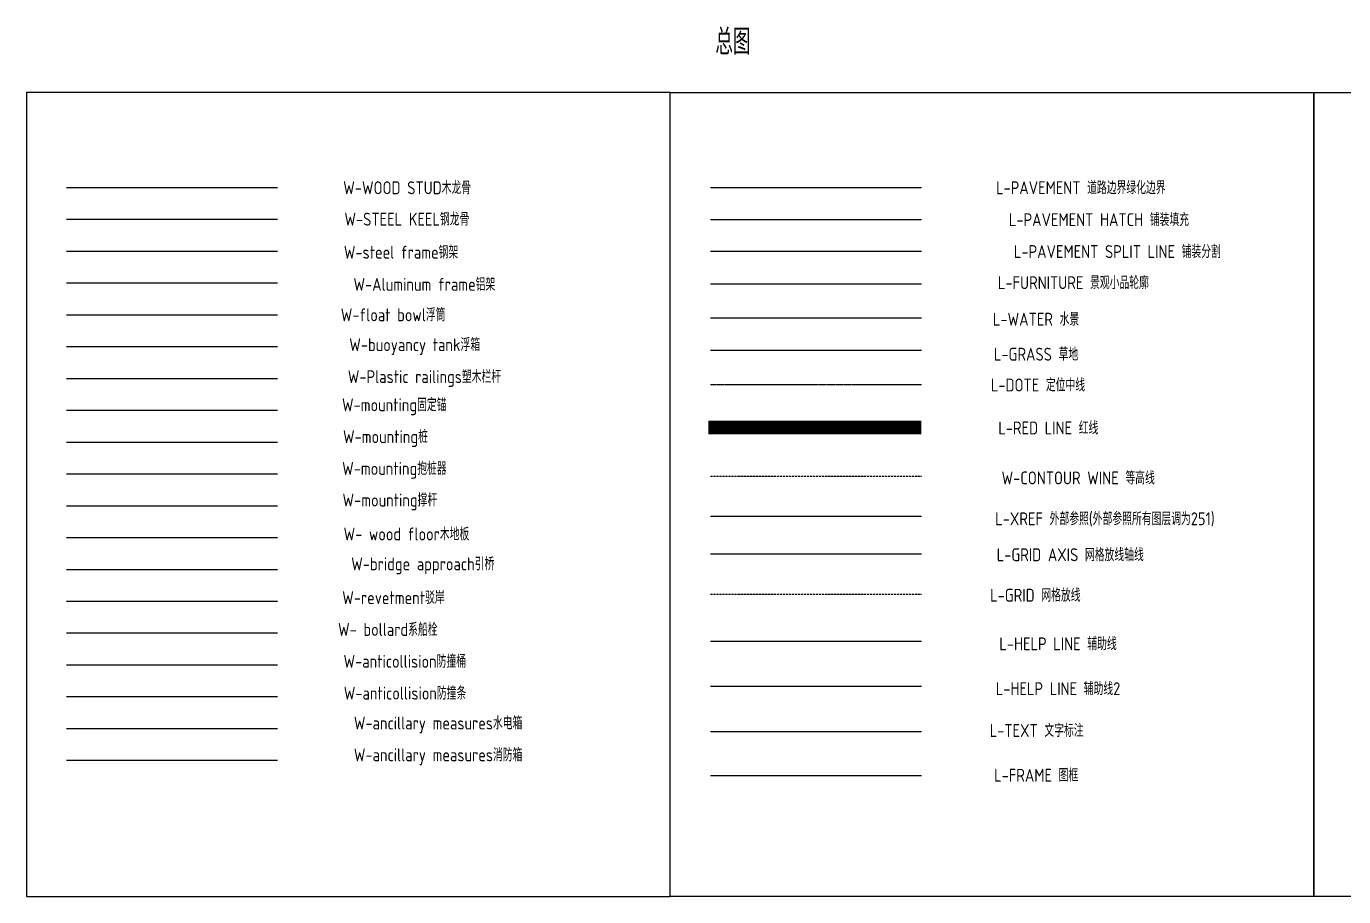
# Model space of a CAD drawing. Extents: x -2575501 to 16617496, y -2334620 to 1078419.
# Drawn here: x 5759542 to 5912656, y 857915 to 959112 of the extents above; entities that cross this region are included whole.
import ezdxf
from ezdxf.enums import TextEntityAlignment as Align

# ---------------------------------------------------------------- set-up
doc = ezdxf.new("R2010")
doc.units = 0
doc.header["$LTSCALE"] = 10
doc.header["$MEASUREMENT"] = 0
for name, pattern in [('-6_350_HOLE$0$DASH', [0.35, 0.25, -0.1]), ('ACAD_ISO10W100', [18, 12, -3, 0, -3]), ('ACAD_ISO12W100', [22, 12, -3, 0.5, -3, 0.5, -3]), ('DASH', [0.35, 0.25, -0.1]), ('DOTE', [2.42, 2, -0.2, 0.02, -0.2])]:
    doc.linetypes.add(name, pattern=pattern)
for name, color, linetype in [('L-CONTOUR_LINE等高线', 252, 'DASH'), ('L-DIMLINEAR标注', 3, 'Continuous'), ('L-DOTE定位中线', 1, 'DOTE'), ('L-FRAME图框', 3, 'Continuous'), ('L-FURNITURE景观小品轮廓', 6, 'Continuous'), ('L-GRASS草地', 252, 'Continuous'), ('L-GRID_AXIS网格放线轴线', 1, 'Continuous'), ('L-GRID网格放线', 252, '-6_350_HOLE$0$DASH'), ('L-HELP_LINE辅助线1', 4, 'Continuous'), ('L-HELP_LINE辅助线2', 94, 'Continuous'), ('L-PAVEMENT_HATCH铺装填充', 251, 'Continuous'), ('L-PAVEMENT_SPLIT_LINE铺装分割', 23, 'Continuous'), ('L-PAVEMENT道路边界绿化边界', 2, 'Continuous'), ('L-RED_LINE红线', 1, 'ACAD_ISO12W100'), ('L-TEXT文字标注', 7, 'Continuous'), ('L-WATER水景', 5, 'Continuous'), ('L-XREF外部参照', 251, 'Continuous'), ('W-_ANTICOLLISION防撞措施', 6, 'Continuous'), ('W-_BOLLARD系船栓', 4, 'Continuous'), ('W-ALUMINUM_FRAME铝架', 30, 'Continuous'), ('W-ANCILLARY_MEASURES附属措施', 1, 'Continuous'), ('W-BRIDGE_APPROACH引桥', 4, 'Continuous'), ('W-FLOAT_BOWL浮筒', 253, 'Continuous'), ('W-MOUNTING固定方式', 5, 'Continuous'), ('W-PLASTIC_RAILINGS塑木栏杆', 226, 'Continuous'), ('W-REVETMENT驳岸', 251, 'Continuous'), ('W-STEEL_FRAME钢架', 3, 'Continuous'), ('W-STEEL_KEEL钢龙骨', 5, 'Continuous'), ('W-WOOD_FLOOR木地板', 30, 'Continuous'), ('W-WOOD_STUD木龙骨', 25, 'Continuous')]:
    doc.layers.add(name, color=color, linetype=linetype)
doc.styles.get("Standard").update_dxf_attribs({"font": 'gbenor.shx', "bigfont": 'gbcbig.shx'})

msp = doc.modelspace()

# ---------------------------------------------------------------- linework, layer by layer
at = {"layer": 'L-CONTOUR_LINE等高线', "ltscale": 100}
msp.add_lwpolyline([(5839054.2, 906789.6), (5863570.5, 906789.6)], dxfattribs=at)
at = {"layer": 'L-DOTE定位中线', "ltscale": 10}
msp.add_lwpolyline([(5839054.2, 917455), (5863570.5, 917455)], dxfattribs=at)
at = {"layer": 'L-FRAME图框', "color": 3}
for points in [[(5834374, 951437.4), (5759542, 951437.4), (5759542, 857914.7), (5834374, 857914.7)], [(5834374, 951437.4), (5909205.9, 951437.4), (5909205.9, 857914.7), (5834374, 857914.7)], [(5909205.9, 951437.4), (5979236, 951437.4), (5979236, 857914.7), (5909205.9, 857914.7)]]:
    msp.add_lwpolyline(points, close=True, dxfattribs=at)
at = {"layer": 'L-FRAME图框'}
msp.add_lwpolyline([(5839054.2, 872015.9), (5863570.5, 872015.9)], dxfattribs=at)
at = {"layer": 'L-FURNITURE景观小品轮廓'}
msp.add_lwpolyline([(5839054.2, 929174.1), (5863570.5, 929174.1)], dxfattribs=at)
at = {"layer": 'L-GRASS草地'}
msp.add_lwpolyline([(5839054.2, 921448.3), (5863570.5, 921448.3)], dxfattribs=at)
at = {"layer": 'L-GRID_AXIS网格放线轴线'}
msp.add_lwpolyline([(5839054.2, 897790.2), (5863570.5, 897790.2)], dxfattribs=at)
at = {"layer": 'L-GRID网格放线', "ltscale": 100}
msp.add_lwpolyline([(5839054.2, 893083.5), (5863570.5, 893083.5)], dxfattribs=at)
at = {"layer": 'L-HELP_LINE辅助线1'}
msp.add_lwpolyline([(5839054.2, 887620.3), (5863570.5, 887620.3)], dxfattribs=at)
at = {"layer": 'L-HELP_LINE辅助线2'}
msp.add_lwpolyline([(5839054.2, 882398.1), (5863570.5, 882398.1)], dxfattribs=at)
at = {"layer": 'L-PAVEMENT_HATCH铺装填充'}
msp.add_lwpolyline([(5839054.2, 936661.9), (5863570.5, 936661.9)], dxfattribs=at)
at = {"layer": 'L-PAVEMENT_SPLIT_LINE铺装分割'}
msp.add_lwpolyline([(5839054.2, 932951.4), (5863570.5, 932951.4)], dxfattribs=at)
at = {"layer": 'L-PAVEMENT道路边界绿化边界'}
msp.add_lwpolyline([(5839054.2, 940372.4), (5863570.5, 940372.4)], dxfattribs=at)
at = {"layer": 'L-RED_LINE红线', "linetype": 'ACAD_ISO10W100', "const_width": 1600}
msp.add_lwpolyline([(5838828.5, 912458.9), (5863570.5, 912458.9)], dxfattribs=at)
at = {"layer": 'L-TEXT文字标注'}
msp.add_lwpolyline([(5839054.2, 877123.1), (5863570.5, 877123.1)], dxfattribs=at)
at = {"layer": 'L-WATER水景'}
msp.add_lwpolyline([(5839054.2, 925237.3), (5863570.5, 925237.3)], dxfattribs=at)
at = {"layer": 'L-XREF外部参照'}
msp.add_lwpolyline([(5839054.2, 902157), (5863570.5, 902154)], dxfattribs=at)
at = {"layer": 'W-_ANTICOLLISION防撞措施'}
for points in [[(5764222.2, 884872.4), (5788738.5, 884872.4)], [(5764222.2, 881172.4), (5788738.5, 881172.4)]]:
    msp.add_lwpolyline(points, dxfattribs=at)
at = {"layer": 'W-_BOLLARD系船栓'}
msp.add_lwpolyline([(5764222.2, 888572.4), (5788738.5, 888572.4)], dxfattribs=at)
at = {"layer": 'W-ALUMINUM_FRAME铝架', "color": 30}
msp.add_lwpolyline([(5764222.2, 929272.4), (5788738.5, 929272.4)], dxfattribs=at)
at = {"layer": 'W-ANCILLARY_MEASURES附属措施'}
for points in [[(5764222.2, 877472.4), (5788738.5, 877472.4)], [(5764222.2, 873772.4), (5788738.5, 873772.4)]]:
    msp.add_lwpolyline(points, dxfattribs=at)
at = {"layer": 'W-BRIDGE_APPROACH引桥'}
msp.add_lwpolyline([(5764222.2, 895972.4), (5788738.5, 895972.4)], dxfattribs=at)
at = {"layer": 'W-FLOAT_BOWL浮筒'}
for points in [[(5764222.2, 925572.4), (5788738.5, 925572.4)], [(5764222.2, 921872.4), (5788738.5, 921872.4)]]:
    msp.add_lwpolyline(points, dxfattribs=at)
at = {"layer": 'W-MOUNTING固定方式'}
for points in [[(5764222.2, 914472.4), (5788738.5, 914472.4)], [(5764222.2, 910772.4), (5788738.5, 910772.4)], [(5764222.2, 907072.4), (5788738.5, 907072.4)], [(5764222.2, 903372.4), (5788738.5, 903372.4)]]:
    msp.add_lwpolyline(points, dxfattribs=at)
at = {"layer": 'W-PLASTIC_RAILINGS塑木栏杆', "color": 6}
msp.add_lwpolyline([(5764222.2, 918172.4), (5788738.5, 918172.4)], dxfattribs=at)
at = {"layer": 'W-REVETMENT驳岸'}
msp.add_lwpolyline([(5764222.2, 892272.4), (5788738.5, 892272.4)], dxfattribs=at)
at = {"layer": 'W-STEEL_FRAME钢架'}
msp.add_lwpolyline([(5764222.2, 932972.4), (5788738.5, 932972.4)], dxfattribs=at)
at = {"layer": 'W-STEEL_KEEL钢龙骨', "color": 5}
msp.add_lwpolyline([(5764222.2, 936672.4), (5788738.5, 936672.4)], dxfattribs=at)
at = {"layer": 'W-WOOD_FLOOR木地板'}
msp.add_lwpolyline([(5764222.2, 899672.4), (5788738.5, 899672.4)], dxfattribs=at)
at = {"layer": 'W-WOOD_STUD木龙骨'}
msp.add_lwpolyline([(5764222.2, 940372.4), (5788738.5, 940372.4)], dxfattribs=at)

# ---------------------------------------------------------------- texts
at = {"layer": 'L-CONTOUR_LINE等高线', "ltscale": 3, "width": 0.95}
msp.add_text('W-CONTOUR WINE 等高线', height=1500, dxfattribs=at).set_placement((5881799.4, 906685.7), align=Align.MIDDLE)
at = {"layer": 'L-DIMLINEAR标注', "width": 0.95}
msp.add_text('L-FRAME 图框', height=1500, dxfattribs=at).set_placement((5876919.7, 872107.9), align=Align.MIDDLE)
at = {"layer": 'L-DOTE定位中线', "linetype": 'DOTE', "ltscale": 3, "width": 0.95}
msp.add_text('L-DOTE 定位中线', height=1500, dxfattribs=at).set_placement((5877127, 917485.8), align=Align.MIDDLE)
at = {"layer": 'L-FURNITURE景观小品轮廓', "width": 0.95}
msp.add_text('L-FURNITURE 景观小品轮廓', height=1500, dxfattribs=at).set_placement((5881244, 929387), align=Align.MIDDLE)
at = {"layer": 'L-GRASS草地', "width": 0.95}
msp.add_text('L-GRASS 草地', height=1500, dxfattribs=at).set_placement((5876904, 921066.2), align=Align.MIDDLE)
at = {"layer": 'L-GRID_AXIS网格放线轴线', "width": 0.95}
msp.add_text('L-GRID AXIS 网格放线轴线', height=1500, dxfattribs=at).set_placement((5880878.6, 897746.8), align=Align.MIDDLE)
at = {"layer": 'L-GRID网格放线', "ltscale": 10, "width": 0.95}
msp.add_text('L-GRID 网格放线', height=1500, dxfattribs=at).set_placement((5876821.7, 893040), align=Align.MIDDLE)
at = {"layer": 'L-HELP_LINE辅助线1', "width": 0.95}
msp.add_text('L-HELP LINE 辅助线', height=1500, dxfattribs=at).set_placement((5879458.4, 887394), align=Align.MIDDLE)
at = {"layer": 'L-HELP_LINE辅助线2', "width": 0.95}
msp.add_text('L-HELP LINE 辅助线2', height=1500, dxfattribs=at).set_placement((5879458.4, 882171.8), align=Align.MIDDLE)
at = {"layer": 'L-PAVEMENT_HATCH铺装填充', "width": 0.95}
msp.add_text('L-PAVEMENT HATCH 铺装填充', height=1500, dxfattribs=at).set_placement((5884218.1, 936709.9), align=Align.MIDDLE)
at = {"layer": 'L-PAVEMENT_SPLIT_LINE铺装分割', "width": 0.95}
msp.add_text('L-PAVEMENT SPLIT LINE 铺装分割', height=1500, dxfattribs=at).set_placement((5886358.1, 932999.4), align=Align.MIDDLE)
at = {"layer": 'L-PAVEMENT道路边界绿化边界', "width": 0.95}
msp.add_text('L-PAVEMENT 道路边界绿化边界', height=1500, dxfattribs=at).set_placement((5882109.1, 940420.4), align=Align.MIDDLE)
at = {"layer": 'L-RED_LINE红线', "linetype": 'ACAD_ISO10W100', "width": 0.95}
msp.add_text('L-RED LINE 红线', height=1500, dxfattribs=at).set_placement((5878329, 912489.8), align=Align.MIDDLE)
at = {"layer": 'L-TEXT文字标注', "width": 0.95}
for s, height, p in [('总图', 3000, (5841669.3, 957457.7)), ('L-TEXT 文字标注', 1500, (5876973.1, 877316.8))]:
    msp.add_text(s, height=height, dxfattribs=at).set_placement(p, align=Align.MIDDLE)
at = {"layer": 'L-WATER水景', "width": 0.95}
msp.add_text('L-WATER 水景', height=1500, dxfattribs=at).set_placement((5876904, 925133.4), align=Align.MIDDLE)
at = {"layer": 'L-XREF外部参照', "width": 0.95}
msp.add_text('L-XREF 外部参照(外部参照所有图层调为251)', height=1500, dxfattribs=at).set_placement((5884913.2, 901862.2), align=Align.MIDDLE)
at = {"layer": 'W-_ANTICOLLISION防撞措施', "width": 0.95}
for s, p in [('W-anticollision防撞桶', (5803526.5, 885359.1)), ('W-anticollision防撞条', (5803557.9, 881659.1))]:
    msp.add_text(s, height=1500, dxfattribs=at).set_placement(p, align=Align.MIDDLE)
at = {"layer": 'W-_BOLLARD系船栓', "width": 0.95}
msp.add_text('W- bollard系船栓', height=1500, dxfattribs=at).set_placement((5801553.6, 889059.1), align=Align.MIDDLE)
at = {"layer": 'W-ALUMINUM_FRAME铝架', "color": 30, "width": 0.95}
msp.add_text('W-Aluminum frame铝架', height=1500, dxfattribs=at).set_placement((5805807.3, 929185.9), align=Align.MIDDLE)
at = {"layer": 'W-ANCILLARY_MEASURES附属措施', "width": 0.95}
for s, p in [('W-ancillary measures水电箱', (5807402.2, 877959.1)), ('W-ancillary measures消防箱', (5807402.2, 874259.1))]:
    msp.add_text(s, height=1500, dxfattribs=at).set_placement(p, align=Align.MIDDLE)
at = {"layer": 'W-BRIDGE_APPROACH引桥', "width": 0.95}
msp.add_text('W-bridge approach引桥', height=1500, dxfattribs=at).set_placement((5805617.8, 896459.1), align=Align.MIDDLE)
at = {"layer": 'W-FLOAT_BOWL浮筒', "width": 0.95}
for s, p in [('W-float bowl浮筒', (5802169.1, 925648.7)), ('W-buoyancy tank浮箱', (5804679.8, 921948.7))]:
    msp.add_text(s, height=1500, dxfattribs=at).set_placement(p, align=Align.MIDDLE)
at = {"layer": 'W-MOUNTING固定方式', "width": 0.95}
for s, p in [('W-mounting固定锚', (5802302.5, 914959.1)), ('W-mounting桩', (5801280.9, 911259.1)), ('W-mounting抱桩器', (5802318.3, 907559.1)), ('W-mounting撑杆', (5801791.7, 903881.9))]:
    msp.add_text(s, height=1500, dxfattribs=at).set_placement(p, align=Align.MIDDLE)
at = {"layer": 'W-PLASTIC_RAILINGS塑木栏杆', "color": 6, "width": 0.95}
msp.add_text('W-Plastic railings塑木栏杆', height=1500, dxfattribs=at).set_placement((5805814.8, 918228.2), align=Align.MIDDLE)
at = {"layer": 'W-REVETMENT驳岸', "width": 0.95}
msp.add_text('W-revetment驳岸', height=1500, dxfattribs=at).set_placement((5802209.2, 892759.1), align=Align.MIDDLE)
at = {"layer": 'W-STEEL_FRAME钢架', "width": 0.95}
msp.add_text('W-steel frame钢架', height=1500, dxfattribs=at).set_placement((5803093, 932921.8), align=Align.MIDDLE)
at = {"layer": 'W-STEEL_KEEL钢龙骨', "color": 5, "width": 0.95}
msp.add_text('W-STEEL KEEL钢龙骨', height=1500, dxfattribs=at).set_placement((5803771.6, 936765.8), align=Align.MIDDLE)
at = {"layer": 'W-WOOD_FLOOR木地板', "width": 0.95}
msp.add_text('W- wood floor木地板', height=1500, dxfattribs=at).set_placement((5803717.2, 900159.1), align=Align.MIDDLE)
at = {"layer": 'W-WOOD_STUD木龙骨', "width": 0.95}
msp.add_text('W-WOOD STUD木龙骨', height=1500, dxfattribs=at).set_placement((5803805.5, 940420.4), align=Align.MIDDLE)

doc.saveas('drawing.dxf')
